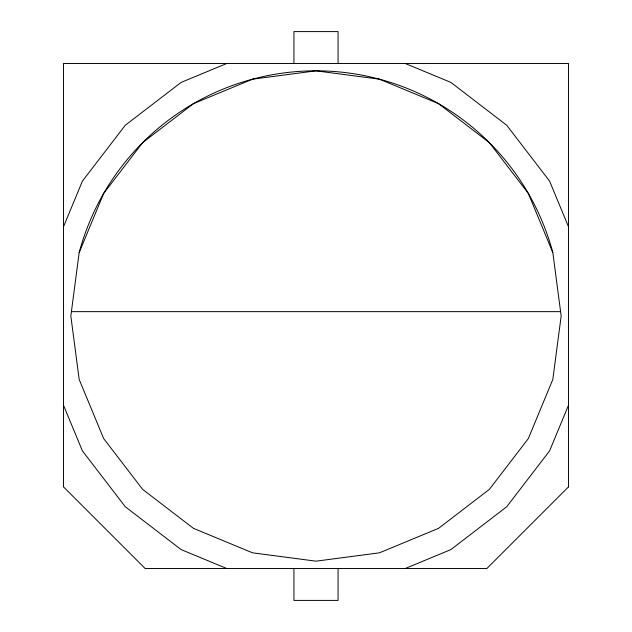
<?xml version="1.0" encoding="UTF-8"?>
<svg xmlns="http://www.w3.org/2000/svg" width="632" height="632" viewBox="0 0 632 632"><rect width="100%" height="100%" fill="white"/><g stroke="black" fill="none" stroke-linecap="round" stroke-linejoin="round"><path stroke-width="0.95" d="M79.182 252.547L70.831 316L79.182 379.453L103.672 438.584L142.635 489.366L193.416 528.328L252.547 552.818L316 561.169L379.453 552.818L438.584 528.328L489.366 489.366L528.328 438.584L552.818 379.453L561.169 316L552.818 252.547L528.328 193.416L489.366 142.635L438.584 103.672L379.453 79.182L316 70.831L252.547 79.182L193.416 103.672L142.635 142.635L103.672 193.416L79.182 252.547A245.169 245.169 0 0 1 552.818 252.547M63.469 226.825L82.397 181.131L125.262 125.262L181.131 82.397L226.825 63.469M568.531 405.175L549.603 450.869L506.738 506.738L450.869 549.603L405.175 568.531M71.4 311.647L560.6 311.647M405.175 63.469L450.869 82.397L506.738 125.262L549.603 181.131L568.531 226.825M226.825 568.531L181.131 549.603L125.262 506.738L82.397 450.869L63.469 405.175M338.065 63.161L338.065 31.6L293.935 31.6L293.935 63.161M338.065 568.84L338.065 600.4L293.935 600.4L293.935 568.84M568.531 486.853L486.853 568.531L145.147 568.531L63.469 486.853L63.469 63.469L568.531 63.469L568.531 486.853"/></g></svg>
